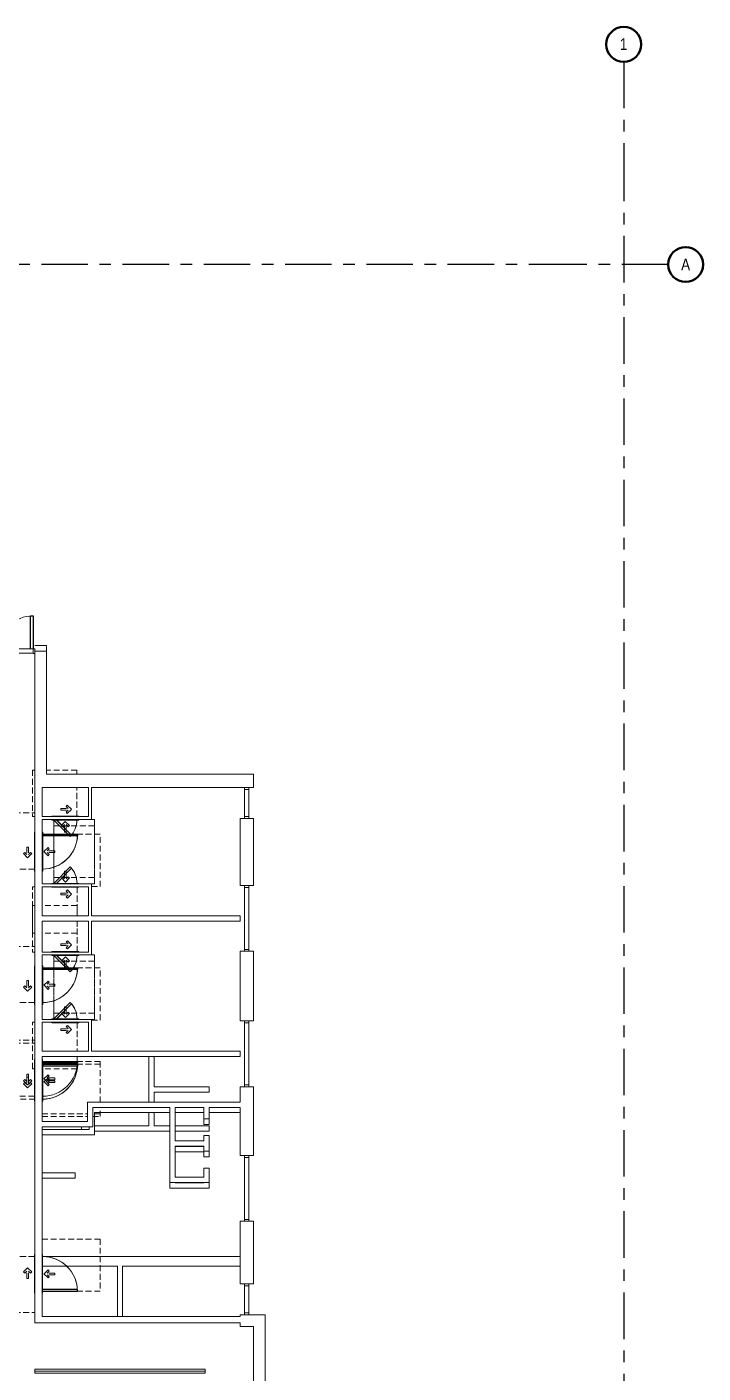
# Model space of a CAD drawing. Header units: inches. Extents: x -84 to 1352, y -1830 to 1419.
# Drawn here: x 653 to 1352, y 28 to 1419 of the extents above; entities that cross this region are included whole.
import ezdxf

# ---------------------------------------------------------------- set-up
doc = ezdxf.new("R2010")
doc.units = ezdxf.units.IN
doc.header["$MEASUREMENT"] = 0
doc.linetypes.add('ADA Clearance', pattern=[9, 6, -3])
doc.linetypes.add('Grid Line', pattern=[84, 48, -12, 12, -12])
for name, color, linetype, lineweight in [('A-DOOR', 31, 'Continuous', 15), ('A-DOOR-FRAM', 31, 'Continuous', 9), ('A-FLOR-HRAL', 11, 'Continuous', 9), ('A-GLAZ-CWMG', 51, 'Continuous', 9), ('A-WALL', 113, 'Continuous', 15), ('I-WALL', 2, 'Continuous', 15), ('S-GRID', 1, 'Continuous', 9), ('S-GRID-IDEN', 1, 'Continuous', 50), ('S-STRS', 31, 'Continuous', 9)]:
    doc.layers.add(name, color=color, linetype=linetype, lineweight=lineweight)
doc.styles.add('Arial Narrow', font='ARIALN.TTF', dxfattribs={"height": 12})

# ---------------------------------------------------------------- blocks, each defined once
blk = doc.blocks.new('CW-Single_CE_ - Medium Style-5142837-ROOF')
at = {"layer": 'A-DOOR', "lineweight": 25}
for p, q in [((-17.5, -36.5), (-17.5, -2.25)), ((-15, -2.25), (-15, -36.5)), ((-15, -36.5), (-17.5, -36.5))]:
    blk.add_line(p, q, dxfattribs=at)
at = {"layer": 'A-DOOR', "lineweight": 9}
blk.add_arc((-17.5, -1.5), 35, 270, 358.76872, dxfattribs=at)
blk = doc.blocks.new('Door-Single_CE_ - HM Door-2_ HM Frame-5146564-ROOF')
at = {"layer": 'A-DOOR', "linetype": 'ADA Clearance', "lineweight": 9}
for p, q in [((-18, 51.8), (40, 51.8)), ((-18, 4.3), (-18, 51.8)), ((40, 51.8), (40, 3.8)), ((-2, 15.5), (-6.3, 11.3)), ((-0.8, 14.3), (-2.9, 12.2)), ((-0.8, 14.3), (-2, 15.5)), ((-2, 7), (-6.3, 11.3)), ((4.8, 12.2), (-2.9, 12.2)), ((4.8, 10.4), (-2.9, 10.4)), ((-0.8, 8.3), (-2.9, 10.4)), ((-0.8, 8.3), (-2, 7)), ((4.8, 12.2), (4.8, 10.4)), ((-4.3, -9.9), (0, -5.6)), ((-3, -11.1), (-4.3, -9.9)), ((-3, -11.1), (-0.9, -9)), ((-0.9, -16.7), (-0.9, -9)), ((4.2, -9.9), (0, -5.6)), ((0.9, -16.7), (0.9, -9)), ((3, -11.1), (0.9, -9)), ((3, -11.1), (4.2, -9.9)), ((18, -63.7), (18, -4.2)), ((0.9, -16.7), (-0.9, -16.7)), ((-36, -54.8), (-36, -63.7)), ((-36, -63.7), (18, -63.7))]:
    blk.add_line(p, q, dxfattribs=at)
at = {"layer": 'A-DOOR'}
for p, q in [((16.2, -40.2), (16.2, -4.2)), ((18, -4.2), (18, -40.2)), ((18, -40.2), (16.2, -40.2))]:
    blk.add_line(p, q, dxfattribs=at)
at = {"layer": 'A-DOOR', "lineweight": 25}
for p, q in [((16.2, -40.2), (16.2, -4.2)), ((18, -4.2), (18, -40.2)), ((18, -40.2), (16.2, -40.2))]:
    blk.add_line(p, q, dxfattribs=at)
at = {"layer": 'A-DOOR', "lineweight": 9}
blk.add_arc((18, -4.2), 36, 180.0012, 270, dxfattribs=at)
blk.add_arc((18, -4.2), 36, 180.0012, 270, dxfattribs=at)
blk.add_arc((18, -4.2), 36, 180.0012, 270, dxfattribs=at)
blk.add_arc((18, -4.2), 36, 180.0012, 270, dxfattribs=at)
blk = doc.blocks.new('Door-Single_CE_ - HM Door-2_ HM Frame-5146565-ROOF')
at = {"layer": 'A-DOOR', "linetype": 'ADA Clearance', "lineweight": 9}
for p, q in [((-36, 63.7), (18, 63.7)), ((-36, 3.7), (-36, 63.7)), ((18, 63.7), (18, 4.2)), ((-0.9, 16.7), (-0.9, 9)), ((0.9, 16.7), (-0.9, 16.7)), ((0.9, 16.7), (0.9, 9)), ((-3, 11.1), (-4.3, 9.9)), ((-4.3, 9.9), (0, 5.6)), ((-3, 11.1), (-0.9, 9)), ((4.2, 9.9), (0, 5.6)), ((3, 11.1), (0.9, 9)), ((3, 11.1), (4.2, 9.9)), ((-18, -4.2), (-18, -51.8)), ((-2, -7), (-6.3, -11.3)), ((-2, -15.5), (-6.3, -11.3)), ((-0.8, -8.3), (-2.9, -10.4)), ((4.8, -10.4), (-2.9, -10.4)), ((4.8, -12.2), (-2.9, -12.2)), ((-0.8, -14.3), (-2.9, -12.2)), ((-0.8, -8.3), (-2, -7)), ((4.8, -12.2), (4.8, -10.4)), ((40, -51.8), (40, -3.8)), ((-0.8, -14.3), (-2, -15.5)), ((-18, -51.8), (40, -51.8))]:
    blk.add_line(p, q, dxfattribs=at)
at = {"layer": 'A-DOOR'}
for p, q in [((18, 40.2), (16.2, 40.2)), ((16.2, 40.2), (16.2, 4.2)), ((18, 4.2), (18, 40.2))]:
    blk.add_line(p, q, dxfattribs=at)
at = {"layer": 'A-DOOR', "lineweight": 25}
for p, q in [((18, 40.2), (16.2, 40.2)), ((16.2, 40.2), (16.2, 4.2)), ((18, 4.2), (18, 40.2))]:
    blk.add_line(p, q, dxfattribs=at)
at = {"layer": 'A-DOOR', "lineweight": 9}
blk.add_arc((18, 4.2), 36, 90, 179.9988, dxfattribs=at)
blk.add_arc((18, 4.2), 36, 90, 179.9988, dxfattribs=at)
blk.add_arc((18, 4.2), 36, 90, 179.9988, dxfattribs=at)
blk.add_arc((18, 4.2), 36, 90, 179.9988, dxfattribs=at)
blk = doc.blocks.new('Rectangular Mullion - 4 1_2_ x 2_ Rectangular_CE_-5139320-ROOF')
at = {"layer": 'A-GLAZ-CWMG'}
for p, q in [((0, 2.25), (-2, 2.25)), ((-2, 2.25), (-2, -2.25)), ((0, -2.25), (0, 2.25)), ((-2, -2.25), (0, -2.25))]:
    blk.add_line(p, q, dxfattribs=at)
blk = doc.blocks.new('Rectangular Mullion - 4 1_2_ x 2_ Rectangular_CE_-V12-ROOF')
at = {"layer": 'A-GLAZ-CWMG'}
for p, q in [((624.4, 772.1), (624.4, 776.6)), ((624.4, 776.6), (659.4, 776.6)), ((659.4, 772.1), (624.4, 772.1)), ((659.4, 776.6), (659.4, 772.1))]:
    blk.add_line(p, q, dxfattribs=at)
blk = doc.blocks.new('Door-Single_CE_ - HM Door-2_ HM Frame-V14-ROOF')
at = {"layer": 'A-DOOR', "linetype": 'ADA Clearance', "lineweight": 9}
for p, q in [((-18, 51.8), (40, 51.8)), ((-18, 3.8), (-18, 51.8)), ((40, 51.8), (40, 3.8)), ((-2, 15.5), (-6.3, 11.3)), ((-0.8, 14.3), (-2.9, 12.2)), ((-0.8, 14.3), (-2, 15.5)), ((-2, 7), (-6.3, 11.3)), ((4.8, 12.2), (-2.9, 12.2)), ((4.8, 10.4), (-2.9, 10.4)), ((-0.8, 8.3), (-2.9, 10.4)), ((-0.8, 8.3), (-2, 7)), ((4.8, 12.2), (4.8, 10.4)), ((-4.3, -9.9), (0, -5.6)), ((-3, -11.1), (-4.3, -9.9)), ((-3, -11.1), (-0.9, -9)), ((-0.9, -16.7), (-0.9, -9)), ((4.2, -9.9), (0, -5.6)), ((0.9, -16.7), (0.9, -9)), ((3, -11.1), (0.9, -9)), ((3, -11.1), (4.2, -9.9)), ((18, -63.7), (18, -3.7)), ((0.9, -16.7), (-0.9, -16.7)), ((-36, -54.8), (-36, -63.7)), ((-36, -63.7), (18, -63.7))]:
    blk.add_line(p, q, dxfattribs=at)
at = {"layer": 'A-DOOR'}
for p, q in [((16.2, -40.2), (16.2, -4.3)), ((16.2, -4.3), (18, -4.3)), ((18, -4.3), (18, -40.2)), ((18, -40.2), (16.2, -40.2))]:
    blk.add_line(p, q, dxfattribs=at)
at = {"layer": 'A-DOOR', "lineweight": 25}
for p, q in [((16.2, -40.2), (16.2, -4.3)), ((18, -4.3), (16.2, -4.3)), ((18, -4.3), (18, -40.2)), ((18, -40.2), (16.2, -40.2))]:
    blk.add_line(p, q, dxfattribs=at)
at = {"layer": 'A-DOOR', "lineweight": 9}
for start in [179.5, 179.5, 179.5, 180.0012]:
    blk.add_arc((18, -4.3), 36, start, 270, dxfattribs=at)
at = {"layer": 'A-DOOR-FRAM'}
for p, q in [((-20, 4.2), (20, 4.2)), ((-20, 3.8), (-20, 4.2)), ((20, 4.2), (20, 3.8)), ((-20, -4.3), (-20, -3.7)), ((20, -4.3), (-20, -4.3)), ((20, -3.7), (20, -4.3))]:
    blk.add_line(p, q, dxfattribs=at)
blk = doc.blocks.new('Door-Single_CE_ - HM Door-2_ HM Frame-V21-ROOF')
at = {"layer": 'A-DOOR', "linetype": 'ADA Clearance', "lineweight": 9}
for p, q in [((-36, 63.7), (18, 63.7)), ((-36, 3.7), (-36, 63.7)), ((18, 63.7), (18, 3.7)), ((-0.9, 16.7), (-0.9, 9)), ((0.9, 16.7), (-0.9, 16.7)), ((0.9, 16.7), (0.9, 9)), ((-3, 11.1), (-4.3, 9.9)), ((-4.3, 9.9), (0, 5.6)), ((-3, 11.1), (-0.9, 9)), ((4.2, 9.9), (0, 5.6)), ((3, 11.1), (0.9, 9)), ((3, 11.1), (4.2, 9.9)), ((-18, -3.8), (-18, -51.8)), ((-2, -7), (-6.3, -11.3)), ((-2, -15.5), (-6.3, -11.3)), ((-0.8, -8.3), (-2.9, -10.4)), ((4.8, -10.4), (-2.9, -10.4)), ((4.8, -12.2), (-2.9, -12.2)), ((-0.8, -14.3), (-2.9, -12.2)), ((-0.8, -8.3), (-2, -7)), ((4.8, -12.2), (4.8, -10.4)), ((40, -51.8), (40, -3.8)), ((-0.8, -14.3), (-2, -15.5)), ((-18, -51.8), (40, -51.8))]:
    blk.add_line(p, q, dxfattribs=at)
at = {"layer": 'A-DOOR'}
for p, q in [((18, 40.2), (16.2, 40.2)), ((16.2, 40.2), (16.2, 4.2)), ((18, 4.2), (18, 40.2)), ((16.2, 4.2), (18, 4.2))]:
    blk.add_line(p, q, dxfattribs=at)
at = {"layer": 'A-DOOR', "lineweight": 25}
for p, q in [((18, 40.2), (16.2, 40.2)), ((16.2, 40.2), (16.2, 4.2)), ((18, 4.2), (18, 40.2)), ((18, 4.2), (16.2, 4.2))]:
    blk.add_line(p, q, dxfattribs=at)
at = {"layer": 'A-DOOR', "lineweight": 9}
for end in [179.9988, 180.5, 180.5, 180.5]:
    blk.add_arc((18, 4.2), 36, 90, end, dxfattribs=at)
at = {"layer": 'A-DOOR-FRAM'}
for p, q in [((-20, 4.2), (20, 4.2)), ((-20, 3.7), (-20, 4.2)), ((20, 4.2), (20, 3.7)), ((-20, -4.3), (-20, -3.8)), ((20, -4.3), (-20, -4.3)), ((20, -3.8), (20, -4.3))]:
    blk.add_line(p, q, dxfattribs=at)
blk = doc.blocks.new('Rectangular Mullion - 4 1_2_ x 2_ Rectangular_CE_-5161403-ROOF')
at = {"layer": 'A-GLAZ-CWMG'}
for p, q in [((878.1, 530.1), (882.6, 530.1)), ((878.1, 466.1), (878.1, 530.1)), ((882.6, 530.1), (882.6, 466.1)), ((882.6, 466.1), (878.1, 466.1))]:
    blk.add_line(p, q, dxfattribs=at)
blk = doc.blocks.new('Rectangular Mullion - 4 1_2_ x 2_ Rectangular_CE_-5140190-ROOF')
at = {"layer": 'A-GLAZ-CWMG'}
for p, q in [((-2, -2.25), (-2, 2.25)), ((-2, 2.25), (0, 2.25)), ((0, 2.25), (0, -2.25)), ((0, -2.25), (-2, -2.25))]:
    blk.add_line(p, q, dxfattribs=at)
blk = doc.blocks.new('Rectangular Mullion - 4 1_2_ x 2_ Rectangular_CE_-V1-ROOF')
at = {"layer": 'A-GLAZ-CWMG'}
for p, q in [((0, 2.25), (-2, 2.25)), ((-2, 2.25), (-2, -2.25)), ((0, -2.25), (0, 2.25)), ((-2, -2.25), (0, -2.25))]:
    blk.add_line(p, q, dxfattribs=at)
blk = doc.blocks.new('Rectangular Mullion - 4 1_2_ x 2_ Rectangular_CE_-5161624-ROOF')
at = {"layer": 'A-GLAZ-CWMG'}
for p, q in [((878.1, 631.3), (882.6, 631.3)), ((878.1, 603.3), (878.1, 631.3)), ((882.6, 631.3), (882.6, 603.3)), ((882.6, 603.3), (878.1, 603.3))]:
    blk.add_line(p, q, dxfattribs=at)
blk = doc.blocks.new('Door-Single_CE_ - HM Door-2_ HM Frame-V25-ROOF')
at = {"layer": 'A-DOOR', "linetype": 'ADA Clearance', "lineweight": 9}
for p, q in [((-18, 51.8), (40, 51.8)), ((-18, 4.3), (-18, 51.8)), ((40, 51.8), (40, 3.7)), ((-2, 15.5), (-6.3, 11.3)), ((-0.8, 14.3), (-2.9, 12.2)), ((-0.8, 14.3), (-2, 15.5)), ((-2, 7), (-6.3, 11.3)), ((4.8, 12.2), (-2.9, 12.2)), ((4.8, 10.4), (-2.9, 10.4)), ((-0.8, 8.3), (-2.9, 10.4)), ((-0.8, 8.3), (-2, 7)), ((4.8, 12.2), (4.8, 10.4)), ((-36, -3.7), (-36, -50.5)), ((-4.3, -9.9), (0, -5.6)), ((-3, -11.1), (-4.3, -9.9)), ((-3, -11.1), (-0.9, -9)), ((-0.9, -16.7), (-0.9, -9)), ((4.2, -9.9), (0, -5.6)), ((0.9, -16.7), (0.9, -9)), ((3, -11.1), (0.9, -9)), ((3, -11.1), (4.2, -9.9)), ((18, -63.7), (18, -3.7)), ((0.9, -16.7), (-0.9, -16.7)), ((-36, -58), (-36, -63.7)), ((-36, -63.7), (-34.7, -63.7)), ((-24.2, -63.7), (18, -63.7))]:
    blk.add_line(p, q, dxfattribs=at)
at = {"layer": 'A-DOOR'}
for p, q in [((16.2, -40.2), (16.2, -4.2)), ((17, -4.2), (18, -4.2)), ((18, -4.2), (18, -40.2)), ((18, -40.2), (16.2, -40.2))]:
    blk.add_line(p, q, dxfattribs=at)
at = {"layer": 'A-DOOR', "lineweight": 25}
for p, q in [((16.2, -40.2), (16.2, -4.2)), ((18, -4.2), (17, -4.2)), ((18, -4.2), (18, -40.2)), ((18, -40.2), (16.2, -40.2))]:
    blk.add_line(p, q, dxfattribs=at)
at = {"layer": 'A-DOOR', "lineweight": 9}
blk.add_arc((18, -4.2), 36, 180.0012, 270, dxfattribs=at)
blk.add_arc((18, -4.2), 36, 180.0012, 270, dxfattribs=at)
blk.add_arc((18, -4.2), 36, 180.0012, 270, dxfattribs=at)
blk.add_arc((18, -4.2), 36, 180.0012, 270, dxfattribs=at)
at = {"layer": 'A-DOOR-FRAM'}
for p, q in [((17, 4.3), (20, 4.3)), ((20, 4.3), (20, 3.7)), ((20, -4.2), (17, -4.2)), ((20, -3.7), (20, -4.2))]:
    blk.add_line(p, q, dxfattribs=at)
blk = doc.blocks.new('Railing - Railing-5168779-ROOF')
at = {"layer": 'A-FLOR-HRAL'}
for p, q in [((661.4, 28.2), (661.4, 30.2)), ((837.4, 30.2), (661.4, 30.2)), ((837.4, 28.2), (661.4, 28.2)), ((837.4, 30.2), (837.4, 28.2))]:
    blk.add_line(p, q, dxfattribs=at)
blk = doc.blocks.new('Door-Single_CE_ - WD Door-2_ WD Frame-5184246-ROOF')
at = {"layer": 'A-DOOR', "linetype": 'ADA Clearance', "lineweight": 9}
for p, q in [((-18, 51.8), (40, 51.8)), ((-18, 3.7), (-18, 51.8)), ((40, 51.8), (40, 3.7)), ((-2, 15.5), (-6.3, 11.3)), ((-0.8, 14.3), (-2.9, 12.2)), ((-0.8, 14.3), (-2, 15.5)), ((-2, 7), (-6.3, 11.3)), ((4.8, 12.2), (-2.9, 12.2)), ((4.8, 10.4), (-2.9, 10.4)), ((-0.8, 8.3), (-2.9, 10.4)), ((-0.8, 8.3), (-2, 7)), ((4.8, 12.2), (4.8, 10.4)), ((-36, -3.7), (-36, -50.5)), ((-4.3, -9.9), (0, -5.6)), ((-3, -11.1), (-4.3, -9.9)), ((-3, -11.1), (-0.9, -9)), ((-0.9, -16.7), (-0.9, -9)), ((4.2, -9.9), (0, -5.6)), ((0.9, -16.7), (0.9, -9)), ((3, -11.1), (0.9, -9)), ((3, -11.1), (4.2, -9.9)), ((18, -63.7), (18, -3.7)), ((0.9, -16.7), (-0.9, -16.7)), ((-36, -56), (-36, -63.7)), ((-36, -63.7), (-26.7, -63.7)), ((-21.2, -63.7), (18, -63.7))]:
    blk.add_line(p, q, dxfattribs=at)
at = {"layer": 'A-DOOR'}
for p, q in [((16, -40.2), (16, -4.3)), ((16, -4.3), (18, -4.3)), ((18, -4.3), (18, -40.2)), ((18, -40.2), (16, -40.2))]:
    blk.add_line(p, q, dxfattribs=at)
at = {"layer": 'A-DOOR', "lineweight": 25}
for p, q in [((16, -40.2), (16, -4.3)), ((18, -4.3), (16, -4.3)), ((18, -4.3), (18, -40.2)), ((18, -40.2), (16, -40.2))]:
    blk.add_line(p, q, dxfattribs=at)
at = {"layer": 'A-DOOR', "lineweight": 9}
for start in [179.5, 179.5, 179.5, 180.0012]:
    blk.add_arc((18, -4.3), 36, start, 270, dxfattribs=at)
at = {"layer": 'A-DOOR-FRAM'}
for p, q in [((-20, 4.2), (20, 4.2)), ((-20, 3.7), (-20, 4.2)), ((20, 4.2), (20, 3.7)), ((-20, -4.3), (-20, -3.7)), ((20, -4.3), (-20, -4.3)), ((20, -3.7), (20, -4.3))]:
    blk.add_line(p, q, dxfattribs=at)
blk = doc.blocks.new('Door-Single_CE_ - WD Door-2_ WD Frame-V40-ROOF')
at = {"layer": 'A-DOOR', "linetype": 'ADA Clearance', "lineweight": 9}
for p, q in [((-30, 61.5), (12, 61.5)), ((-30, 1.5), (-30, 61.5)), ((12, 61.5), (12, 2)), ((-0.9, 14.5), (-0.9, 6.7)), ((0.9, 14.5), (-0.9, 14.5)), ((0.9, 14.5), (0.9, 6.7)), ((-27, 1.5), (-30, 1.5)), ((-3, 8.9), (-4.3, 7.6)), ((-4.3, 7.6), (0, 3.4)), ((-3, 8.9), (-0.9, 6.7)), ((4.2, 7.6), (0, 3.4)), ((3, 8.9), (0.9, 6.7)), ((3, 8.9), (4.2, 7.6)), ((-12, -2), (-12, -31.5)), ((-2, -4.8), (-6.3, -9)), ((-2, -13.3), (-6.3, -9)), ((-0.8, -6), (-2.9, -8.2)), ((4.8, -8.2), (-2.9, -8.2)), ((4.8, -9.9), (-2.9, -9.9)), ((-0.8, -12), (-2.9, -9.9)), ((-0.8, -6), (-2, -4.8)), ((-0.8, -12), (-2, -13.3)), ((4.8, -9.9), (4.8, -8.2)), ((34, -1.5), (31.5, -1.5)), ((34, -49.5), (34, -1.5)), ((-12, -45.5), (-12, -49.5)), ((-12, -49.5), (19.5, -49.5)), ((31.5, -49.5), (34, -49.5))]:
    blk.add_line(p, q, dxfattribs=at)
at = {"layer": 'A-DOOR'}
for p, q in [((-5, 19), (-6.4, 17.6)), ((-6.4, 17.6), (9.2, 2)), ((12, 2), (-5, 19))]:
    blk.add_line(p, q, dxfattribs=at)
at = {"layer": 'A-DOOR', "lineweight": 25}
for p, q in [((-5, 19), (-6.4, 17.6)), ((-6.4, 17.6), (9.2, 2)), ((12, 2), (-5, 19))]:
    blk.add_line(p, q, dxfattribs=at)
at = {"layer": 'A-DOOR', "lineweight": 9}
for end in [179.9982, 179.9982, 179.9979, 179.9979]:
    blk.add_arc((12, 2), 24, 135, end, dxfattribs=at)
blk = doc.blocks.new('Door-Single_CE_ - WD Door-2_ WD Frame-5176362-ROOF')
at = {"layer": 'A-DOOR', "linetype": 'ADA Clearance', "lineweight": 9}
for p, q in [((-12, 49.5), (24, 49.5)), ((-12, 37), (-12, 49.5)), ((31.5, 49.5), (34, 49.5)), ((34, 49.5), (34, 1.5)), ((-12, 2), (-12, 31.5)), ((-2, 13.3), (-6.3, 9)), ((-2, 4.8), (-6.3, 9)), ((-0.8, 12), (-2.9, 9.9)), ((4.8, 9.9), (-2.9, 9.9)), ((4.8, 8.2), (-2.9, 8.2)), ((-0.8, 6), (-2.9, 8.2)), ((-0.8, 12), (-2, 13.3)), ((-0.8, 6), (-2, 4.8)), ((4.8, 9.9), (4.8, 8.2)), ((34, 1.5), (31.5, 1.5)), ((-27, -1.5), (-30, -1.5)), ((-30, -1.5), (-30, -61.5)), ((-4.3, -7.6), (0, -3.4)), ((-3, -8.9), (-4.3, -7.6)), ((-3, -8.9), (-0.9, -6.7)), ((-0.9, -14.5), (-0.9, -6.7)), ((4.2, -7.6), (0, -3.4)), ((0.9, -14.5), (0.9, -6.7)), ((3, -8.9), (0.9, -6.7)), ((3, -8.9), (4.2, -7.6)), ((12, -61.5), (12, -2)), ((0.9, -14.5), (-0.9, -14.5)), ((-30, -61.5), (12, -61.5))]:
    blk.add_line(p, q, dxfattribs=at)
at = {"layer": 'A-DOOR'}
for p, q in [((-6.4, -17.6), (9.2, -2)), ((12, -2), (-5, -19)), ((-5, -19), (-6.4, -17.6))]:
    blk.add_line(p, q, dxfattribs=at)
at = {"layer": 'A-DOOR', "lineweight": 25}
for p, q in [((-6.4, -17.6), (9.2, -2)), ((12, -2), (-5, -19)), ((-5, -19), (-6.4, -17.6))]:
    blk.add_line(p, q, dxfattribs=at)
at = {"layer": 'A-DOOR', "lineweight": 9}
for start in [180.0018, 180.0018, 180.0021, 180.0021]:
    blk.add_arc((12, -2), 24, start, 225, dxfattribs=at)
blk = doc.blocks.new('Door-Single_CE_ - WD Door-2_ WD Frame-V41-ROOF')
at = {"layer": 'A-DOOR', "linetype": 'ADA Clearance', "lineweight": 9}
for p, q in [((-30, 61.5), (12, 61.5)), ((-30, 1.5), (-30, 61.5)), ((12, 61.5), (12, 2)), ((-0.9, 14.5), (-0.9, 6.7)), ((0.9, 14.5), (-0.9, 14.5)), ((0.9, 14.5), (0.9, 6.7)), ((-27, 1.5), (-30, 1.5)), ((-3, 8.9), (-4.3, 7.6)), ((-4.3, 7.6), (0, 3.4)), ((-3, 8.9), (-0.9, 6.7)), ((4.2, 7.6), (0, 3.4)), ((3, 8.9), (0.9, 6.7)), ((3, 8.9), (4.2, 7.6)), ((-12, -2), (-12, -33.5)), ((-2, -4.8), (-6.3, -9)), ((-2, -13.3), (-6.3, -9)), ((-0.8, -6), (-2.9, -8.2)), ((4.8, -8.2), (-2.9, -8.2)), ((4.8, -9.9), (-2.9, -9.9)), ((-0.8, -12), (-2.9, -9.9)), ((-0.8, -6), (-2, -4.8)), ((-0.8, -12), (-2, -13.3)), ((4.8, -9.9), (4.8, -8.2)), ((34, -1.5), (31.5, -1.5)), ((34, -49.5), (34, -1.5)), ((-12, -39), (-12, -49.5)), ((-12, -49.5), (24, -49.5)), ((31.5, -49.5), (34, -49.5))]:
    blk.add_line(p, q, dxfattribs=at)
at = {"layer": 'A-DOOR'}
for p, q in [((-5, 19), (-6.4, 17.6)), ((-6.4, 17.6), (9.2, 2)), ((12, 2), (-5, 19))]:
    blk.add_line(p, q, dxfattribs=at)
at = {"layer": 'A-DOOR', "lineweight": 25}
for p, q in [((-5, 19), (-6.4, 17.6)), ((-6.4, 17.6), (9.2, 2)), ((12, 2), (-5, 19))]:
    blk.add_line(p, q, dxfattribs=at)
at = {"layer": 'A-DOOR', "lineweight": 9}
for end in [179.9982, 179.9982, 179.9979, 179.9979]:
    blk.add_arc((12, 2), 24, 135, end, dxfattribs=at)
blk = doc.blocks.new('Door-Single_CE_ - WD Door-2_ WD Frame-V42-ROOF')
at = {"layer": 'A-DOOR', "linetype": 'ADA Clearance', "lineweight": 9}
for p, q in [((-12, 49.5), (23.5, 49.5)), ((-12, 37), (-12, 49.5)), ((32, 49.5), (34, 49.5)), ((34, 49.5), (34, 1.5)), ((-12, 2), (-12, 31.5)), ((-2, 13.3), (-6.3, 9)), ((-2, 4.8), (-6.3, 9)), ((-0.8, 12), (-2.9, 9.9)), ((4.8, 9.9), (-2.9, 9.9)), ((4.8, 8.2), (-2.9, 8.2)), ((-0.8, 6), (-2.9, 8.2)), ((-0.8, 12), (-2, 13.3)), ((-0.8, 6), (-2, 4.8)), ((4.8, 9.9), (4.8, 8.2)), ((34, 1.5), (31.5, 1.5)), ((-27, -1.5), (-30, -1.5)), ((-30, -1.5), (-30, -61.5)), ((-4.3, -7.6), (0, -3.4)), ((-3, -8.9), (-4.3, -7.6)), ((-3, -8.9), (-0.9, -6.7)), ((-0.9, -14.5), (-0.9, -6.7)), ((4.2, -7.6), (0, -3.4)), ((0.9, -14.5), (0.9, -6.7)), ((3, -8.9), (0.9, -6.7)), ((3, -8.9), (4.2, -7.6)), ((12, -61.5), (12, -2)), ((0.9, -14.5), (-0.9, -14.5)), ((-30, -61.5), (12, -61.5))]:
    blk.add_line(p, q, dxfattribs=at)
at = {"layer": 'A-DOOR'}
for p, q in [((-6.4, -17.6), (9.2, -2)), ((12, -2), (-5, -19)), ((-5, -19), (-6.4, -17.6))]:
    blk.add_line(p, q, dxfattribs=at)
at = {"layer": 'A-DOOR', "lineweight": 25}
for p, q in [((-6.4, -17.6), (9.2, -2)), ((12, -2), (-5, -19)), ((-5, -19), (-6.4, -17.6))]:
    blk.add_line(p, q, dxfattribs=at)
at = {"layer": 'A-DOOR', "lineweight": 9}
for start in [180.0018, 180.0018, 180.0021, 180.0021]:
    blk.add_arc((12, -2), 24, start, 225, dxfattribs=at)
blk = doc.blocks.new('Door-Single_CE_ - WD Door-2_ WD Frame-V61-ROOF')
at = {"layer": 'A-DOOR', "linetype": 'ADA Clearance', "lineweight": 9}
for p, q in [((-30, 61.5), (12, 61.5)), ((-30, 1.5), (-30, 61.5)), ((12, 61.5), (12, 1.5)), ((-0.9, 14.5), (-0.9, 6.7)), ((0.9, 14.5), (-0.9, 14.5)), ((0.9, 14.5), (0.9, 6.7)), ((-27, 1.5), (-30, 1.5)), ((-3, 8.9), (-4.3, 7.6)), ((-4.3, 7.6), (0, 3.4)), ((-3, 8.9), (-0.9, 6.7)), ((4.2, 7.6), (0, 3.4)), ((3, 8.9), (0.9, 6.7)), ((3, 8.9), (4.2, 7.6)), ((-12, -1.5), (-12, -31.5)), ((-2, -4.8), (-6.3, -9)), ((-2, -13.3), (-6.3, -9)), ((-0.8, -6), (-2.9, -8.2)), ((4.8, -8.2), (-2.9, -8.2)), ((4.8, -9.9), (-2.9, -9.9)), ((-0.8, -12), (-2.9, -9.9)), ((-0.8, -6), (-2, -4.8)), ((-0.8, -12), (-2, -13.3)), ((4.8, -9.9), (4.8, -8.2)), ((34, -1.5), (31.5, -1.5)), ((34, -49.5), (34, -1.5)), ((-12, -45.5), (-12, -49.5)), ((-12, -49.5), (19.5, -49.5)), ((31.5, -49.5), (34, -49.5))]:
    blk.add_line(p, q, dxfattribs=at)
at = {"layer": 'A-DOOR'}
for p, q in [((-5, 19), (-6.4, 17.6)), ((-6.4, 17.6), (9.6, 1.5)), ((12, 2), (-5, 19)), ((11.5, 1.5), (12, 2))]:
    blk.add_line(p, q, dxfattribs=at)
at = {"layer": 'A-DOOR', "lineweight": 25}
for p, q in [((-5, 19), (-6.4, 17.6)), ((-6.4, 17.6), (9.6, 1.5)), ((12, 2), (-5, 19)), ((12, 2), (11.5, 1.5))]:
    blk.add_line(p, q, dxfattribs=at)
at = {"layer": 'A-DOOR', "lineweight": 9}
for end in [179.9982, 180.5, 180.6124, 180.6124]:
    blk.add_arc((12, 2), 24, 135, end, dxfattribs=at)
at = {"layer": 'A-DOOR-FRAM'}
for p, q in [((-14, 2), (14, 2)), ((-14, 1.5), (-14, 2)), ((14, 2), (14, 1.5)), ((-14, -2), (-14, -1.5)), ((14, -2), (-14, -2)), ((14, -1.5), (14, -2))]:
    blk.add_line(p, q, dxfattribs=at)
blk = doc.blocks.new('Door-Single_CE_ - WD Door-2_ WD Frame-V47-ROOF')
at = {"layer": 'A-DOOR', "linetype": 'ADA Clearance', "lineweight": 9}
for p, q in [((-12, 49.5), (24, 49.5)), ((-12, 37), (-12, 49.5)), ((31.5, 49.5), (34, 49.5)), ((34, 49.5), (34, 1.5)), ((-12, 1.5), (-12, 31.5)), ((-2, 13.3), (-6.3, 9)), ((-2, 4.8), (-6.3, 9)), ((-0.8, 12), (-2.9, 9.9)), ((4.8, 9.9), (-2.9, 9.9)), ((4.8, 8.2), (-2.9, 8.2)), ((-0.8, 6), (-2.9, 8.2)), ((-0.8, 12), (-2, 13.3)), ((-0.8, 6), (-2, 4.8)), ((4.8, 9.9), (4.8, 8.2)), ((34, 1.5), (31.5, 1.5)), ((-27, -1.5), (-30, -1.5)), ((-30, -1.5), (-30, -61.5)), ((-4.3, -7.6), (0, -3.4)), ((-3, -8.9), (-4.3, -7.6)), ((-3, -8.9), (-0.9, -6.7)), ((-0.9, -14.5), (-0.9, -6.7)), ((4.2, -7.6), (0, -3.4)), ((0.9, -14.5), (0.9, -6.7)), ((3, -8.9), (0.9, -6.7)), ((3, -8.9), (4.2, -7.6)), ((12, -61.5), (12, -1.5)), ((0.9, -14.5), (-0.9, -14.5)), ((-30, -61.5), (12, -61.5))]:
    blk.add_line(p, q, dxfattribs=at)
at = {"layer": 'A-DOOR'}
for p, q in [((-6.4, -17.6), (9.7, -1.5)), ((12, -2), (-5, -19)), ((11.5, -1.5), (12, -2)), ((-5, -19), (-6.4, -17.6))]:
    blk.add_line(p, q, dxfattribs=at)
at = {"layer": 'A-DOOR', "lineweight": 25}
for p, q in [((-6.4, -17.6), (9.7, -1.5)), ((12, -2), (-5, -19)), ((12, -2), (11.5, -1.5)), ((-5, -19), (-6.4, -17.6))]:
    blk.add_line(p, q, dxfattribs=at)
at = {"layer": 'A-DOOR', "lineweight": 9}
for start in [179.3876, 179.3876, 179.5, 180.0018]:
    blk.add_arc((12, -2), 24, start, 225, dxfattribs=at)
at = {"layer": 'A-DOOR-FRAM'}
for p, q in [((-14, 2), (14, 2)), ((-14, 1.5), (-14, 2)), ((14, 2), (14, 1.5)), ((-14, -2), (-14, -1.5)), ((14, -2), (-14, -2)), ((14, -1.5), (14, -2))]:
    blk.add_line(p, q, dxfattribs=at)
blk = doc.blocks.new('Door-Single_CE_ - WD Door-2_ WD Frame-V62-ROOF')
at = {"layer": 'A-DOOR', "linetype": 'ADA Clearance', "lineweight": 9}
for p, q in [((-30, 61.5), (12, 61.5)), ((-30, 1.5), (-30, 61.5)), ((12, 61.5), (12, 1.5)), ((-0.9, 14.5), (-0.9, 6.7)), ((0.9, 14.5), (-0.9, 14.5)), ((0.9, 14.5), (0.9, 6.7)), ((-27, 1.5), (-30, 1.5)), ((-3, 8.9), (-4.3, 7.6)), ((-4.3, 7.6), (0, 3.4)), ((-3, 8.9), (-0.9, 6.7)), ((4.2, 7.6), (0, 3.4)), ((3, 8.9), (0.9, 6.7)), ((3, 8.9), (4.2, 7.6)), ((-12, -1.5), (-12, -33.5)), ((-2, -4.8), (-6.3, -9)), ((-2, -13.3), (-6.3, -9)), ((-0.8, -6), (-2.9, -8.2)), ((4.8, -8.2), (-2.9, -8.2)), ((4.8, -9.9), (-2.9, -9.9)), ((-0.8, -12), (-2.9, -9.9)), ((-0.8, -6), (-2, -4.8)), ((-0.8, -12), (-2, -13.3)), ((4.8, -9.9), (4.8, -8.2)), ((34, -1.5), (31.5, -1.5)), ((34, -49.5), (34, -1.5)), ((-12, -39), (-12, -49.5)), ((-12, -49.5), (24, -49.5)), ((31.5, -49.5), (34, -49.5))]:
    blk.add_line(p, q, dxfattribs=at)
at = {"layer": 'A-DOOR'}
for p, q in [((-5, 19), (-6.4, 17.6)), ((-6.4, 17.6), (9.7, 1.5)), ((12, 2), (-5, 19)), ((11.5, 1.5), (12, 2))]:
    blk.add_line(p, q, dxfattribs=at)
at = {"layer": 'A-DOOR', "lineweight": 25}
for p, q in [((-5, 19), (-6.4, 17.6)), ((-6.4, 17.6), (9.7, 1.5)), ((12, 2), (-5, 19)), ((12, 2), (11.5, 1.5))]:
    blk.add_line(p, q, dxfattribs=at)
at = {"layer": 'A-DOOR', "lineweight": 9}
for end in [179.9982, 180.5, 180.6124, 180.6124]:
    blk.add_arc((12, 2), 24, 135, end, dxfattribs=at)
at = {"layer": 'A-DOOR-FRAM'}
for p, q in [((-14, 2), (14, 2)), ((-14, 1.5), (-14, 2)), ((14, 2), (14, 1.5)), ((-14, -2), (-14, -1.5)), ((14, -2), (-14, -2)), ((14, -1.5), (14, -2))]:
    blk.add_line(p, q, dxfattribs=at)
blk = doc.blocks.new('Door-Single_CE_ - WD Door-2_ WD Frame-V63-ROOF')
at = {"layer": 'A-DOOR', "linetype": 'ADA Clearance', "lineweight": 9}
for p, q in [((-12, 49.5), (23.5, 49.5)), ((-12, 37), (-12, 49.5)), ((32, 49.5), (34, 49.5)), ((34, 49.5), (34, 1.5)), ((-12, 1.5), (-12, 31.5)), ((-2, 13.3), (-6.3, 9)), ((-2, 4.8), (-6.3, 9)), ((-0.8, 12), (-2.9, 9.9)), ((4.8, 9.9), (-2.9, 9.9)), ((4.8, 8.2), (-2.9, 8.2)), ((-0.8, 6), (-2.9, 8.2)), ((-0.8, 12), (-2, 13.3)), ((-0.8, 6), (-2, 4.8)), ((4.8, 9.9), (4.8, 8.2)), ((34, 1.5), (31.5, 1.5)), ((-27, -1.5), (-30, -1.5)), ((-30, -1.5), (-30, -61.5)), ((-4.3, -7.6), (0, -3.4)), ((-3, -8.9), (-4.3, -7.6)), ((-3, -8.9), (-0.9, -6.7)), ((-0.9, -14.5), (-0.9, -6.7)), ((4.2, -7.6), (0, -3.4)), ((0.9, -14.5), (0.9, -6.7)), ((3, -8.9), (0.9, -6.7)), ((3, -8.9), (4.2, -7.6)), ((12, -61.5), (12, -1.5)), ((0.9, -14.5), (-0.9, -14.5)), ((-30, -61.5), (12, -61.5))]:
    blk.add_line(p, q, dxfattribs=at)
at = {"layer": 'A-DOOR'}
for p, q in [((-6.4, -17.6), (9.7, -1.5)), ((12, -2), (-5, -19)), ((11.5, -1.5), (12, -2)), ((-5, -19), (-6.4, -17.6))]:
    blk.add_line(p, q, dxfattribs=at)
at = {"layer": 'A-DOOR', "lineweight": 25}
for p, q in [((-6.4, -17.6), (9.7, -1.5)), ((12, -2), (-5, -19)), ((12, -2), (11.5, -1.5)), ((-5, -19), (-6.4, -17.6))]:
    blk.add_line(p, q, dxfattribs=at)
at = {"layer": 'A-DOOR', "lineweight": 9}
for start in [179.3876, 179.3876, 179.5, 180.0018]:
    blk.add_arc((12, -2), 24, start, 225, dxfattribs=at)
at = {"layer": 'A-DOOR-FRAM'}
for p, q in [((-14, 2), (14, 2)), ((-14, 1.5), (-14, 2)), ((14, 2), (14, 1.5)), ((-14, -2), (-14, -1.5)), ((14, -2), (-14, -2)), ((14, -1.5), (14, -2))]:
    blk.add_line(p, q, dxfattribs=at)
blk = doc.blocks.new('Grid - Grid Head-Circle_CE_-46466-ROOF')
at = {"layer": 'S-GRID-IDEN'}
blk.add_circle((0, 0), 0.188, dxfattribs=at)

msp = doc.modelspace()

# ---------------------------------------------------------------- linework, layer by layer
at = {"layer": 'A-WALL'}
for p, q in [((673.4, 780.3), (661.4, 780.3)), ((673.4, 780.3), (673.4, 647.3)), ((661.4, 774.3), (673.4, 774.3)), ((661.4, 80.2), (661.4, 774.3)), ((673.4, 647.3), (887.4, 647.3)), ((887.4, 633.3), (887.4, 647.3)), ((716.9, 633.3), (668.9, 633.3)), ((668.9, 633.3), (668.9, 603.3)), ((716.9, 603.3), (716.9, 633.3)), ((887.4, 633.3), (719.9, 633.3)), ((719.9, 633.3), (719.9, 600.3)), ((668.9, 603.3), (716.9, 603.3)), ((668.9, 600.3), (668.9, 533.8)), ((719.9, 600.3), (668.9, 600.3)), ((873.4, 532.1), (873.4, 601.3)), ((887.4, 601.3), (873.4, 601.3)), ((887.4, 601.3), (887.4, 532.1)), ((668.9, 533.8), (719.9, 533.8)), ((668.9, 530.8), (668.9, 500.8)), ((716.9, 530.8), (668.9, 530.8)), ((716.9, 500.8), (716.9, 530.8)), ((719.9, 533.8), (719.9, 500.8)), ((873.4, 532.1), (887.4, 532.1)), ((668.9, 500.8), (716.9, 500.8)), ((719.9, 500.8), (873.4, 500.8)), ((873.4, 495.3), (873.4, 500.8)), ((668.9, 495.3), (668.9, 463.3)), ((716.9, 495.3), (668.9, 495.3)), ((716.9, 463.3), (716.9, 495.3)), ((873.4, 495.3), (719.9, 495.3)), ((719.9, 495.3), (719.9, 460.3)), ((668.9, 463.3), (716.9, 463.3)), ((668.9, 460.3), (668.9, 393.8)), ((719.9, 460.3), (668.9, 460.3)), ((873.4, 392.1), (873.4, 464.1)), ((887.4, 464.1), (873.4, 464.1)), ((887.4, 464.1), (887.4, 392.1)), ((668.9, 393.8), (719.9, 393.8)), ((668.9, 390.8), (668.9, 360.8)), ((716.9, 390.8), (668.9, 390.8)), ((716.9, 360.8), (716.9, 390.8)), ((719.9, 393.8), (719.9, 360.8)), ((873.4, 392.1), (887.4, 392.1)), ((668.9, 360.8), (716.9, 360.8)), ((668.9, 355.3), (668.9, 288.1)), ((873.4, 355.3), (668.9, 355.3)), ((719.9, 360.8), (873.4, 360.8)), ((779.1, 308.1), (779.1, 355.3)), ((784.6, 355.3), (784.6, 324.1)), ((873.4, 355.3), (873.4, 360.8)), ((784.6, 324.1), (841.4, 324.1)), ((841.4, 324.1), (841.4, 318.6)), ((873.4, 308.1), (873.4, 324.1)), ((887.4, 324.1), (873.4, 324.1)), ((887.4, 324.1), (887.4, 253.1)), ((715.6, 308.1), (873.4, 308.1)), ((715.6, 288.1), (715.6, 308.1)), ((784.6, 318.6), (784.6, 308.1)), ((841.4, 318.6), (784.6, 318.6)), ((800.9, 302.6), (721.1, 302.6)), ((721.1, 302.6), (721.1, 282.6)), ((800.9, 297.6), (723.1, 297.6)), ((723.1, 297.6), (723.1, 274.6)), ((779.1, 283.8), (779.1, 297.6)), ((784.6, 297.6), (784.6, 283.8)), ((800.9, 219.3), (800.9, 302.6)), ((806.4, 302.6), (806.4, 268.3)), ((835.9, 302.6), (806.4, 302.6)), ((835.9, 297.6), (806.4, 297.6)), ((835.9, 285.1), (835.9, 302.6)), ((841.4, 302.6), (841.4, 285.1)), ((873.4, 302.6), (841.4, 302.6)), ((873.4, 297.6), (841.4, 297.6)), ((873.4, 253.1), (873.4, 302.6)), ((668.9, 288.1), (715.6, 288.1)), ((668.9, 282.6), (668.9, 86.7)), ((721.1, 282.6), (668.9, 282.6)), ((668.9, 280.1), (717.6, 280.1)), ((709.4, 282.6), (709.4, 280.1)), ((717.6, 280.1), (717.6, 282.6)), ((723.1, 283.8), (779.1, 283.8)), ((800.9, 278.3), (723.1, 278.3)), ((784.6, 283.8), (800.9, 283.8)), ((806.4, 283.8), (841.4, 283.8)), ((841.4, 278.3), (806.4, 278.3)), ((835.9, 291.1), (841.4, 291.1)), ((835.9, 285.1), (841.4, 285.1)), ((841.4, 283.8), (841.4, 278.3)), ((723.1, 274.6), (668.9, 274.6)), ((806.4, 268.3), (835.9, 268.3)), ((835.9, 268.3), (835.9, 273.7)), ((835.9, 273.7), (841.4, 273.7)), ((841.4, 273.7), (841.4, 251.7)), ((806.4, 262.8), (806.4, 230.8)), ((835.9, 262.8), (806.4, 262.8)), ((806.4, 262.3), (835.9, 262.3)), ((835.9, 256.8), (806.4, 256.8)), ((835.9, 257.7), (835.9, 262.8)), ((835.9, 257.7), (841.4, 257.7)), ((835.9, 251.7), (835.9, 256.8)), ((835.9, 251.7), (841.4, 251.7)), ((873.4, 253.1), (887.4, 253.1)), ((835.9, 230.8), (835.9, 240.1)), ((835.9, 240.1), (841.4, 240.1)), ((841.4, 240.1), (841.4, 219.3)), ((668.9, 235.3), (702.9, 235.3)), ((702.9, 229.8), (668.9, 229.8)), ((702.9, 235.3), (702.9, 229.8)), ((841.4, 225.3), (800.9, 225.3)), ((806.4, 230.8), (835.9, 230.8)), ((806.4, 225.3), (806.4, 224.8)), ((806.4, 224.8), (835.9, 224.8)), ((835.9, 224.8), (835.9, 225.3)), ((841.4, 219.3), (800.9, 219.3)), ((873.4, 120.5), (873.4, 185.1)), ((887.4, 185.1), (873.4, 185.1)), ((887.4, 185.1), (887.4, 120.5)), ((669.4, 148.7), (873.4, 148.7)), ((746.9, 138.7), (669.4, 138.7)), ((873.4, 138.7), (751.9, 138.7)), ((873.4, 120.5), (887.4, 120.5)), ((668.9, 86.7), (873.4, 86.7)), ((873.4, 88.5), (899.4, 88.5)), ((873.4, 88.5), (873.4, 86.7)), ((899.4, 88.5), (899.4, -16)), ((873.4, 80.2), (661.4, 80.2)), ((873.4, 80.2), (873.4, 76.5)), ((887.4, 76.5), (873.4, 76.5)), ((887.4, -4), (887.4, 76.5))]:
    msp.add_line(p, q, dxfattribs=at)
at = {"layer": 'I-WALL'}
for p, q in [((746.9, 86.7), (746.9, 138.7)), ((751.9, 138.7), (751.9, 86.7))]:
    msp.add_line(p, q, dxfattribs=at)
at = {"layer": 'S-GRID', "linetype": 'Grid Line', "lineweight": 25}
for p, q in [((1270, 1383.4), (1270, 1287.4)), ((1270, 1287.4), (1270, 13)), ((1220, 1173.9), (11.6, 1173.9)), ((1316, 1173.9), (1220, 1173.9))]:
    msp.add_line(p, q, dxfattribs=at)
at = {"layer": 'S-STRS'}
for p, q in [((661.4, 32.2), (661.4, 30.2)), ((837.4, 32.2), (661.4, 32.2)), ((837.4, 30.2), (837.4, 32.2))]:
    msp.add_line(p, q, dxfattribs=at)

# ---------------------------------------------------------------- block references
at = {"layer": 'A-DOOR', "lineweight": 25, "rotation": 180}
msp.add_blockref('CW-Single_CE_ - Medium Style-5142837-ROOF', (641.9, 774.3), dxfattribs=at)
at = {"layer": 'A-DOOR', "lineweight": 9}
for name, p, rotation in [('Door-Single_CE_ - WD Door-2_ WD Frame-V40-ROOF', (692.8, 601.8), 180), ('Door-Single_CE_ - WD Door-2_ WD Frame-V61-ROOF', (692.8, 601.8), 180), ('Door-Single_CE_ - HM Door-2_ HM Frame-5146564-ROOF', (665.1, 567.1), 90.00000000000006), ('Door-Single_CE_ - HM Door-2_ HM Frame-V14-ROOF', (665.1, 567.1), 90.00000000000006), ('Door-Single_CE_ - WD Door-2_ WD Frame-5176362-ROOF', (692.9, 532.3), 180), ('Door-Single_CE_ - WD Door-2_ WD Frame-V47-ROOF', (692.9, 532.3), 180), ('Door-Single_CE_ - WD Door-2_ WD Frame-V41-ROOF', (692.9, 461.8), 180), ('Door-Single_CE_ - WD Door-2_ WD Frame-V62-ROOF', (692.9, 461.8), 180), ('Door-Single_CE_ - HM Door-2_ HM Frame-5146564-ROOF', (665.1, 429.1), 90.00000000000006), ('Door-Single_CE_ - HM Door-2_ HM Frame-V14-ROOF', (665.1, 429.1), 90.00000000000006), ('Door-Single_CE_ - WD Door-2_ WD Frame-V42-ROOF', (692.9, 392.3), 180), ('Door-Single_CE_ - WD Door-2_ WD Frame-V63-ROOF', (692.9, 392.3), 180), ('Door-Single_CE_ - HM Door-2_ HM Frame-V25-ROOF', (665.1, 332.3), 90.00000000000006), ('Door-Single_CE_ - WD Door-2_ WD Frame-5184246-ROOF', (665.1, 329.3), 90.00000000000006), ('Door-Single_CE_ - HM Door-2_ HM Frame-5146565-ROOF', (665.1, 130.7), 270.0000000000001), ('Door-Single_CE_ - HM Door-2_ HM Frame-V21-ROOF', (665.1, 130.7), 270.0000000000001)]:
    msp.add_blockref(name, p, dxfattribs=dict(at, rotation=rotation))
at = {"layer": 'A-FLOR-HRAL'}
msp.add_blockref('Railing - Railing-5168779-ROOF', (0, 0), dxfattribs=at)
at = {"layer": 'A-GLAZ-CWMG'}
for name, p in [('Rectangular Mullion - 4 1_2_ x 2_ Rectangular_CE_-V12-ROOF', (0, 0)), ('Rectangular Mullion - 4 1_2_ x 2_ Rectangular_CE_-5139320-ROOF', (661.4, 774.3)), ('Rectangular Mullion - 4 1_2_ x 2_ Rectangular_CE_-5161624-ROOF', (0, 0)), ('Rectangular Mullion - 4 1_2_ x 2_ Rectangular_CE_-5161403-ROOF', (0, 0)), ('Rectangular Mullion - 4 1_2_ x 2_ Rectangular_CE_-5161403-ROOF', (0, -140)), ('Rectangular Mullion - 4 1_2_ x 2_ Rectangular_CE_-5161403-ROOF', (0, -279)), ('Rectangular Mullion - 4 1_2_ x 2_ Rectangular_CE_-5161624-ROOF', (0, -512.9))]:
    msp.add_blockref(name, p, dxfattribs=at)
for p, rotation in [((880.4, 633.3), 89.99999999999974), ((880.4, 532.1), 90.0000000000001), ((880.4, 392.1), 90.0000000000001), ((880.4, 253.1), 90.0000000000001), ((880.4, 120.5), 89.99999999999974)]:
    msp.add_blockref('Rectangular Mullion - 4 1_2_ x 2_ Rectangular_CE_-V1-ROOF', p, dxfattribs=dict(at, rotation=rotation))
at = {"layer": 'A-GLAZ-CWMG', "extrusion": (0, 0, -1)}
for p, rotation in [((-880.4, 601.3), 270.0000000000002), ((-880.4, 464.1), 269.9999999999999), ((-880.4, 324.1), 269.9999999999999), ((-880.4, 185.1), 269.9999999999999), ((-880.4, 88.5), 270.0000000000002)]:
    msp.add_blockref('Rectangular Mullion - 4 1_2_ x 2_ Rectangular_CE_-5140190-ROOF', p, dxfattribs=dict(at, rotation=rotation))
at = {"layer": 'S-GRID-IDEN', "xscale": 95.99999999999994, "yscale": 95.99999999999994, "zscale": 95.99999999999994}
for p, rotation in [((1270, 1401.4), 180), ((1334, 1173.9), 90.00000000000011)]:
    msp.add_blockref('Grid - Grid Head-Circle_CE_-46466-ROOF', p, dxfattribs=dict(at, rotation=rotation))

# ---------------------------------------------------------------- next in the draw order: texts
at = {"layer": 'S-GRID-IDEN', "lineweight": 9, "char_height": 12, "attachment_point": 1, "style": 'Arial Narrow', "bg_fill": 3, "box_fill_scale": 1.25, "bg_fill_color": 9, "bg_fill_true_color": 13158600, "bg_fill_transparency": 0}
for s, insert, width in [('1', (1266, 1407.7), 9.393), ('A', (1329.4, 1180), 11.211)]:
    msp.add_mtext(s, dxfattribs=dict(at, insert=insert, width=width))

doc.saveas('drawing.dxf')
